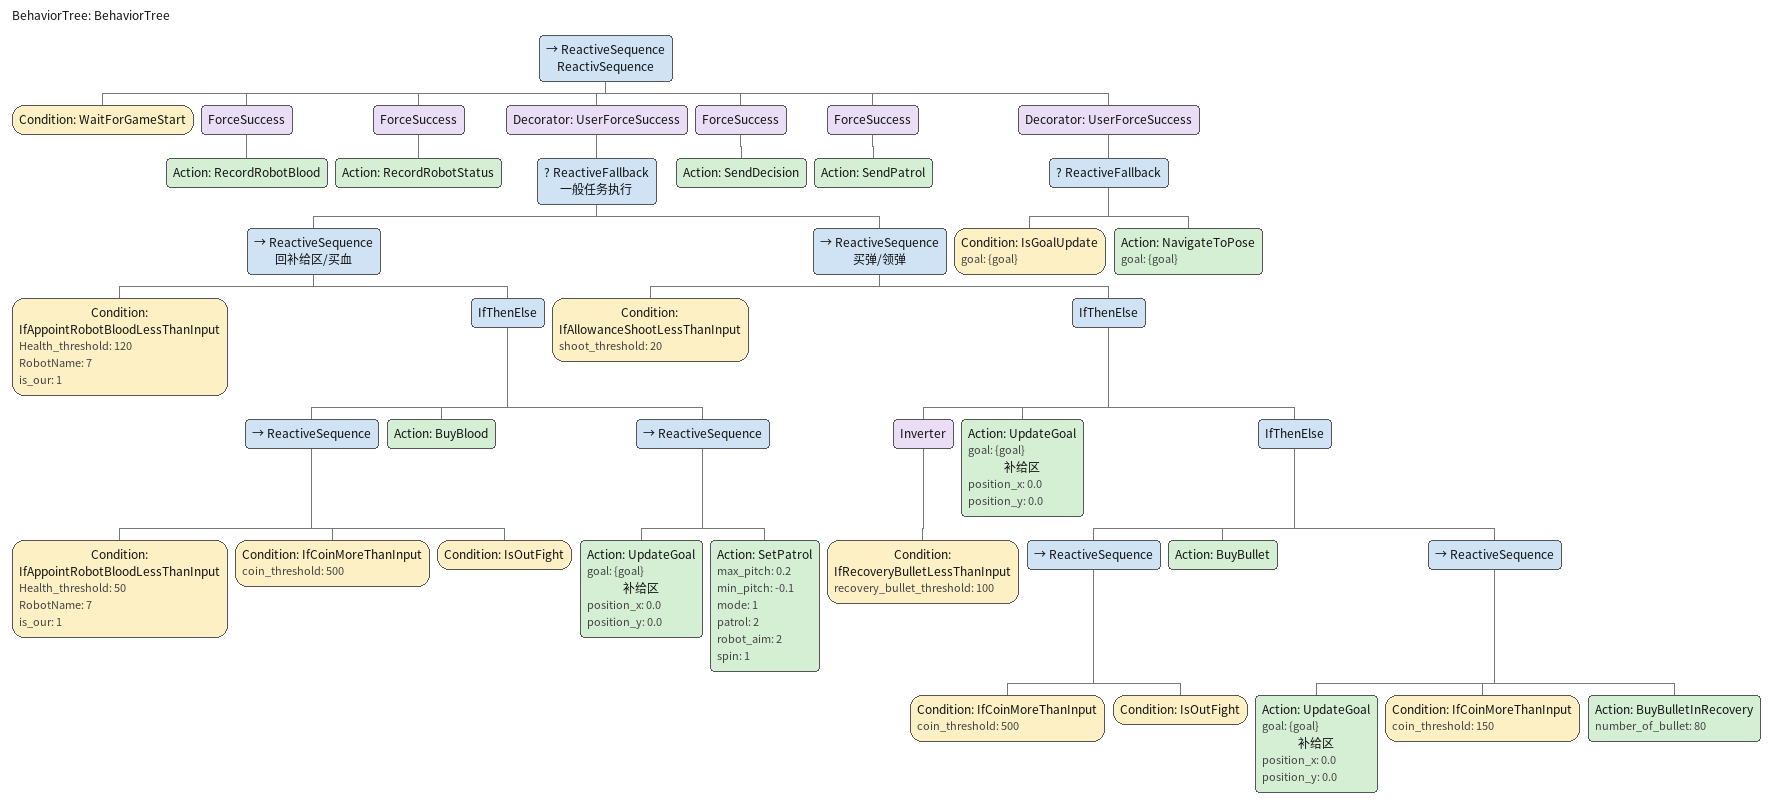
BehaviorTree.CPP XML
<?xml version="1.0"?>
<root main_tree_to_execute="BehaviorTree">
    <BehaviorTree ID="BehaviorTree">
        <ReactiveSequence name="ReactivSequence">
            <Condition ID="WaitForGameStart"/>
            <ForceSuccess>
                <Action ID="RecordRobotBlood"/>
            </ForceSuccess>
            <ForceSuccess>
                <Action ID="RecordRobotStatus"/>
            </ForceSuccess>
            <Decorator ID="UserForceSuccess">
                <ReactiveFallback name="一般任务执行">
                    <ReactiveSequence name="回补给区/买血">
                        <Condition Health_threshold="120" ID="IfAppointRobotBloodLessThanInput" RobotName="7" is_our="1"/>
                        <IfThenElse>
                            <ReactiveSequence>
                                <Condition Health_threshold="50" ID="IfAppointRobotBloodLessThanInput" RobotName="7" is_our="1"/>
                                <Condition ID="IfCoinMoreThanInput" coin_threshold="500"/>
                                <Condition ID="IsOutFight"/>
                            </ReactiveSequence>
                            <Action ID="BuyBlood"/>
                            <ReactiveSequence>
                                <Action ID="UpdateGoal" goal="{goal}" name="补给区" position_x="0.0" position_y="0.0"/>
                                <Action ID="SetPatrol" max_pitch="0.2" min_pitch="-0.1" mode="1" patrol="2" robot_aim="2" spin="1"/>
                            </ReactiveSequence>
                        </IfThenElse>
                    </ReactiveSequence>
                    <ReactiveSequence name="买弹/领弹">
                        <Condition ID="IfAllowanceShootLessThanInput" shoot_threshold="20"/>
                        <IfThenElse>
                            <Inverter>
                                <Condition ID="IfRecoveryBulletLessThanInput" recovery_bullet_threshold="100"/>
                            </Inverter>
                            <Action ID="UpdateGoal" goal="{goal}" name="补给区" position_x="0.0" position_y="0.0"/>
                            <IfThenElse>
                                <ReactiveSequence>
                                    <Condition ID="IfCoinMoreThanInput" coin_threshold="500"/>
                                    <Condition ID="IsOutFight"/>
                                </ReactiveSequence>
                                <Action ID="BuyBullet"/>
                                <ReactiveSequence>
                                    <Action ID="UpdateGoal" goal="{goal}" name="补给区" position_x="0.0" position_y="0.0"/>
                                    <Condition ID="IfCoinMoreThanInput" coin_threshold="150"/>
                                    <Action ID="BuyBulletInRecovery" number_of_bullet="80"/>
                                </ReactiveSequence>
                            </IfThenElse>
                        </IfThenElse>
                    </ReactiveSequence>
                </ReactiveFallback>
            </Decorator>
            <ForceSuccess>
                <Action ID="SendDecision"/>
            </ForceSuccess>
            <ForceSuccess>
                <Action ID="SendPatrol"/>
            </ForceSuccess>
            <Decorator ID="UserForceSuccess">
                <ReactiveFallback>
                    <Condition ID="IsGoalUpdate" goal="{goal}"/>
                    <Action ID="NavigateToPose" goal="{goal}"/>
                </ReactiveFallback>
            </Decorator>
        </ReactiveSequence>
    </BehaviorTree>
</root>
